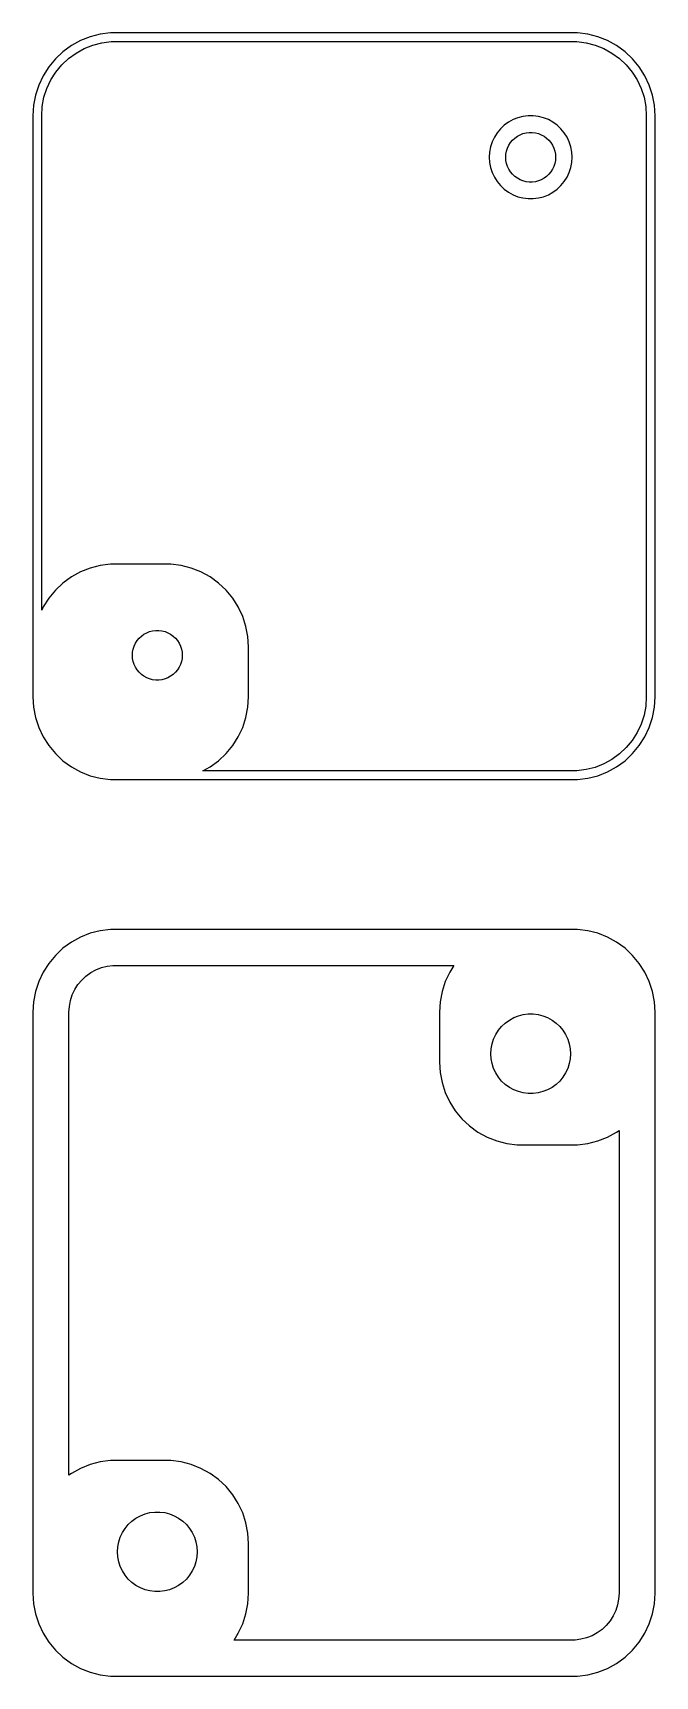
# Model space of a CAD drawing. Header units: metres. Extents: x -18.8 to 18.8, y 85.5 to 184.5.
import ezdxf

# ---------------------------------------------------------------- set-up
doc = ezdxf.new("R2010")
doc.units = ezdxf.units.M

msp = doc.modelspace()

# ---------------------------------------------------------------- linework, layer by layer
for p, q in [((-15.2951, 184.255), (-15.8789, 184.024)), ((-14.6869, 184.411), (-15.2951, 184.255)), ((-14.0639, 184.49), (-14.6869, 184.411)), ((14.0639, 184.49), (-14.0639, 184.49)), ((14.6869, 184.411), (14.0639, 184.49)), ((15.2951, 184.255), (14.6869, 184.411)), ((15.8789, 184.024), (15.2951, 184.255)), ((-16.9371, 183.353), (-17.3948, 182.923)), ((-16.4291, 183.722), (-16.9371, 183.353)), ((-16.5983, 182.943), (-16.1444, 183.273)), ((-15.8789, 184.024), (-16.4291, 183.722)), ((-16.1444, 183.273), (-15.6526, 183.543)), ((-15.6526, 183.543), (-15.1308, 183.75)), ((-15.1308, 183.75), (-14.5873, 183.889)), ((-14.5873, 183.889), (-14.0306, 183.96)), ((-14.0306, 183.96), (14.0306, 183.96)), ((14.0306, 183.96), (14.5873, 183.889)), ((14.5873, 183.889), (15.1308, 183.75)), ((15.1308, 183.75), (15.6526, 183.543)), ((15.6526, 183.543), (16.1444, 183.273)), ((16.4291, 183.722), (15.8789, 184.024)), ((16.1444, 183.273), (16.5983, 182.943)), ((16.9371, 183.353), (16.4291, 183.722)), ((17.3948, 182.923), (16.9371, 183.353)), ((-17.7951, 182.439), (-18.1315, 181.909)), ((-17.3948, 182.923), (-17.7951, 182.439)), ((-17.6658, 181.653), (-17.3651, 182.127)), ((-17.3651, 182.127), (-17.0074, 182.559)), ((-17.0074, 182.559), (-16.5983, 182.943)), ((16.5983, 182.943), (17.0074, 182.559)), ((17.0074, 182.559), (17.3651, 182.127)), ((17.3651, 182.127), (17.6658, 181.653)), ((17.7951, 182.439), (17.3948, 182.923)), ((18.1315, 181.909), (17.7951, 182.439)), ((-18.3989, 181.341), (-18.5929, 180.743)), ((-18.1315, 181.909), (-18.3989, 181.341)), ((-18.0782, 180.611), (-17.9047, 181.145)), ((-17.9047, 181.145), (-17.6658, 181.653)), ((17.6658, 181.653), (17.9047, 181.145)), ((17.9047, 181.145), (18.0782, 180.611)), ((18.3989, 181.341), (18.1315, 181.909)), ((18.5929, 180.743), (18.3989, 181.341)), ((-18.5929, 180.743), (-18.7106, 180.127)), ((-18.1833, 180.06), (-18.0782, 180.611)), ((18.0782, 180.611), (18.1833, 180.06)), ((18.7106, 180.127), (18.5929, 180.743)), ((-18.7106, 180.127), (-18.75, 179.5)), ((-18.75, 179.5), (-18.75, 144.5)), ((-18.2185, 179.5), (-18.1833, 180.06)), ((-18.2185, 149.724), (-18.2185, 179.5)), ((10.1855, 179.262), (9.91043, 179.111)), ((10.4774, 179.378), (10.1855, 179.262)), ((10.7815, 179.456), (10.4774, 179.378)), ((11.093, 179.495), (10.7815, 179.456)), ((11.407, 179.495), (11.093, 179.495)), ((11.7184, 179.456), (11.407, 179.495)), ((12.0225, 179.378), (11.7184, 179.456)), ((12.3144, 179.262), (12.0225, 179.378)), ((12.5896, 179.111), (12.3144, 179.262)), ((18.1833, 180.06), (18.2185, 179.5)), ((18.2185, 179.5), (18.2185, 144.5)), ((18.75, 179.5), (18.7106, 180.127)), ((18.75, 144.5), (18.75, 179.5)), ((9.05922, 178.204), (8.92555, 177.92)), ((9.22745, 178.469), (9.05922, 178.204)), ((9.42757, 178.711), (9.22745, 178.469)), ((9.65643, 178.926), (9.42757, 178.711)), ((9.91043, 179.111), (9.65643, 178.926)), ((10.2939, 178.156), (10.4463, 178.266)), ((10.4463, 178.266), (10.6113, 178.357)), ((10.6113, 178.357), (10.7865, 178.427)), ((10.7865, 178.427), (10.9689, 178.473)), ((10.9689, 178.473), (11.1558, 178.497)), ((11.1558, 178.497), (11.3442, 178.497)), ((11.3442, 178.497), (11.5311, 178.473)), ((11.5311, 178.473), (11.7135, 178.427)), ((11.7135, 178.427), (11.8887, 178.357)), ((11.8887, 178.357), (12.0537, 178.266)), ((12.0537, 178.266), (12.2061, 178.156)), ((12.8436, 178.926), (12.5896, 179.111)), ((13.0724, 178.711), (12.8436, 178.926)), ((13.2725, 178.469), (13.0724, 178.711)), ((13.4408, 178.204), (13.2725, 178.469)), ((13.5744, 177.92), (13.4408, 178.204)), ((8.7697, 177.313), (8.75, 177)), ((8.82854, 177.622), (8.7697, 177.313)), ((8.92555, 177.92), (8.82854, 177.622)), ((9.75, 177), (9.76183, 177.188)), ((9.76183, 177.188), (9.79712, 177.373)), ((9.79712, 177.373), (9.85533, 177.552)), ((9.85533, 177.552), (9.93553, 177.723)), ((9.93553, 177.723), (10.0365, 177.882)), ((10.0365, 177.882), (10.1565, 178.027)), ((10.1565, 178.027), (10.2939, 178.156)), ((12.2061, 178.156), (12.3434, 178.027)), ((12.3434, 178.027), (12.4635, 177.882)), ((12.4635, 177.882), (12.5645, 177.723)), ((12.5645, 177.723), (12.6447, 177.552)), ((12.6447, 177.552), (12.7029, 177.373)), ((12.7029, 177.373), (12.7382, 177.188)), ((12.7382, 177.188), (12.75, 177)), ((13.6714, 177.622), (13.5744, 177.92)), ((13.7303, 177.313), (13.6714, 177.622)), ((13.75, 177), (13.7303, 177.313)), ((8.75, 177), (8.7697, 176.687)), ((8.7697, 176.687), (8.82854, 176.378)), ((8.82854, 176.378), (8.92555, 176.08)), ((9.76183, 176.812), (9.75, 177)), ((9.79712, 176.627), (9.76183, 176.812)), ((9.85533, 176.448), (9.79712, 176.627)), ((9.93553, 176.277), (9.85533, 176.448)), ((10.0365, 176.118), (9.93553, 176.277)), ((12.5645, 176.277), (12.4635, 176.118)), ((12.6447, 176.448), (12.5645, 176.277)), ((12.7029, 176.627), (12.6447, 176.448)), ((12.7382, 176.812), (12.7029, 176.627)), ((12.75, 177), (12.7382, 176.812)), ((13.5744, 176.08), (13.6714, 176.378)), ((13.6714, 176.378), (13.7303, 176.687)), ((13.7303, 176.687), (13.75, 177)), ((8.92555, 176.08), (9.05922, 175.796)), ((9.05922, 175.796), (9.22745, 175.531)), ((9.22745, 175.531), (9.42757, 175.289)), ((9.42757, 175.289), (9.65643, 175.074)), ((10.1565, 175.973), (10.0365, 176.118)), ((10.2939, 175.844), (10.1565, 175.973)), ((10.4463, 175.734), (10.2939, 175.844)), ((10.6113, 175.643), (10.4463, 175.734)), ((10.7865, 175.573), (10.6113, 175.643)), ((10.9689, 175.527), (10.7865, 175.573)), ((11.1558, 175.503), (10.9689, 175.527)), ((11.3442, 175.503), (11.1558, 175.503)), ((11.5311, 175.527), (11.3442, 175.503)), ((11.7135, 175.573), (11.5311, 175.527)), ((11.8887, 175.643), (11.7135, 175.573)), ((12.0537, 175.734), (11.8887, 175.643)), ((12.2061, 175.844), (12.0537, 175.734)), ((12.3434, 175.973), (12.2061, 175.844)), ((12.4635, 176.118), (12.3434, 175.973)), ((12.8436, 175.074), (13.0724, 175.289)), ((13.0724, 175.289), (13.2725, 175.531)), ((13.2725, 175.531), (13.4408, 175.796)), ((13.4408, 175.796), (13.5744, 176.08)), ((9.65643, 175.074), (9.91043, 174.889)), ((9.91043, 174.889), (10.1855, 174.738)), ((10.1855, 174.738), (10.4774, 174.622)), ((10.4774, 174.622), (10.7815, 174.544)), ((10.7815, 174.544), (11.093, 174.505)), ((11.093, 174.505), (11.407, 174.505)), ((11.407, 174.505), (11.7184, 174.544)), ((11.7184, 174.544), (12.0225, 174.622)), ((12.0225, 174.622), (12.3144, 174.738)), ((12.3144, 174.738), (12.5896, 174.889)), ((12.5896, 174.889), (12.8436, 175.074)), ((-14.0639, 152.49), (-14.6869, 152.411)), ((-10.436, 152.49), (-14.0639, 152.49)), ((-9.81308, 152.411), (-10.436, 152.49)), ((-16.4291, 151.722), (-16.9371, 151.353)), ((-15.8789, 152.024), (-16.4291, 151.722)), ((-15.2951, 152.255), (-15.8789, 152.024)), ((-14.6869, 152.411), (-15.2951, 152.255)), ((-9.20491, 152.255), (-9.81308, 152.411)), ((-8.62109, 152.024), (-9.20491, 152.255)), ((-8.07086, 151.722), (-8.62109, 152.024)), ((-7.56287, 151.353), (-8.07086, 151.722)), ((-17.3948, 150.923), (-17.7951, 150.439)), ((-16.9371, 151.353), (-17.3948, 150.923)), ((-7.10515, 150.923), (-7.56287, 151.353)), ((-6.70491, 150.439), (-7.10515, 150.923)), ((-18.1315, 149.909), (-18.2185, 149.724)), ((-17.7951, 150.439), (-18.1315, 149.909)), ((-6.36845, 149.909), (-6.70491, 150.439)), ((-6.1011, 149.341), (-6.36845, 149.909)), ((-11.7135, 148.427), (-11.5311, 148.473)), ((-11.5311, 148.473), (-11.3442, 148.497)), ((-11.3442, 148.497), (-11.1558, 148.497)), ((-11.1558, 148.497), (-10.9689, 148.473)), ((-10.9689, 148.473), (-10.7865, 148.427)), ((-5.90707, 148.743), (-6.1011, 149.341)), ((-5.78941, 148.127), (-5.90707, 148.743)), ((-12.7029, 147.373), (-12.6447, 147.552)), ((-12.6447, 147.552), (-12.5645, 147.723)), ((-12.5645, 147.723), (-12.4635, 147.882)), ((-12.4635, 147.882), (-12.3434, 148.027)), ((-12.3434, 148.027), (-12.2061, 148.156)), ((-12.2061, 148.156), (-12.0537, 148.266)), ((-12.0537, 148.266), (-11.8887, 148.357)), ((-11.8887, 148.357), (-11.7135, 148.427)), ((-10.7865, 148.427), (-10.6113, 148.357)), ((-10.6113, 148.357), (-10.4463, 148.266)), ((-10.4463, 148.266), (-10.2939, 148.156)), ((-10.2939, 148.156), (-10.1565, 148.027)), ((-10.1565, 148.027), (-10.0365, 147.882)), ((-10.0365, 147.882), (-9.93553, 147.723)), ((-9.93553, 147.723), (-9.85533, 147.552)), ((-9.85533, 147.552), (-9.79712, 147.373)), ((-5.75, 147.5), (-5.78941, 148.127)), ((-5.75, 144.5), (-5.75, 147.5)), ((-12.75, 147), (-12.7382, 147.188)), ((-12.7382, 146.812), (-12.75, 147)), ((-12.7382, 147.188), (-12.7029, 147.373)), ((-12.7029, 146.627), (-12.7382, 146.812)), ((-12.6447, 146.448), (-12.7029, 146.627)), ((-9.79712, 146.627), (-9.85533, 146.448)), ((-9.79712, 147.373), (-9.76183, 147.188)), ((-9.76183, 146.812), (-9.79712, 146.627)), ((-9.76183, 147.188), (-9.75, 147)), ((-9.75, 147), (-9.76183, 146.812)), ((-12.5645, 146.277), (-12.6447, 146.448)), ((-12.4635, 146.118), (-12.5645, 146.277)), ((-12.3434, 145.973), (-12.4635, 146.118)), ((-12.2061, 145.844), (-12.3434, 145.973)), ((-12.0537, 145.734), (-12.2061, 145.844)), ((-11.8887, 145.643), (-12.0537, 145.734)), ((-11.7135, 145.573), (-11.8887, 145.643)), ((-11.5311, 145.527), (-11.7135, 145.573)), ((-11.3442, 145.503), (-11.5311, 145.527)), ((-11.1558, 145.503), (-11.3442, 145.503)), ((-10.9689, 145.527), (-11.1558, 145.503)), ((-10.7865, 145.573), (-10.9689, 145.527)), ((-10.6113, 145.643), (-10.7865, 145.573)), ((-10.4463, 145.734), (-10.6113, 145.643)), ((-10.2939, 145.844), (-10.4463, 145.734)), ((-10.1565, 145.973), (-10.2939, 145.844)), ((-10.0365, 146.118), (-10.1565, 145.973)), ((-9.93553, 146.277), (-10.0365, 146.118)), ((-9.85533, 146.448), (-9.93553, 146.277)), ((-18.75, 144.5), (-18.7106, 143.873)), ((-18.7106, 143.873), (-18.5929, 143.257)), ((-5.90707, 143.257), (-5.78941, 143.873)), ((-5.78941, 143.873), (-5.75, 144.5)), ((18.1833, 143.94), (18.0782, 143.389)), ((18.2185, 144.5), (18.1833, 143.94)), ((18.5929, 143.257), (18.7106, 143.873)), ((18.7106, 143.873), (18.75, 144.5)), ((-18.5929, 143.257), (-18.3989, 142.659)), ((-18.3989, 142.659), (-18.1315, 142.091)), ((-6.36845, 142.091), (-6.1011, 142.659)), ((-6.1011, 142.659), (-5.90707, 143.257)), ((17.9047, 142.855), (17.6658, 142.347)), ((18.0782, 143.389), (17.9047, 142.855)), ((18.1315, 142.091), (18.3989, 142.659)), ((18.3989, 142.659), (18.5929, 143.257)), ((-18.1315, 142.091), (-17.7951, 141.561)), ((-17.7951, 141.561), (-17.3948, 141.077)), ((-7.10515, 141.077), (-6.70491, 141.561)), ((-6.70491, 141.561), (-6.36845, 142.091)), ((17.3651, 141.873), (17.0074, 141.441)), ((17.6658, 142.347), (17.3651, 141.873)), ((17.3948, 141.077), (17.7951, 141.561)), ((17.7951, 141.561), (18.1315, 142.091)), ((-17.3948, 141.077), (-16.9371, 140.647)), ((-16.9371, 140.647), (-16.4291, 140.278)), ((-8.07086, 140.278), (-7.56287, 140.647)), ((-7.56287, 140.647), (-7.10515, 141.077)), ((16.1444, 140.727), (15.6526, 140.457)), ((16.5983, 141.057), (16.1444, 140.727)), ((16.4291, 140.278), (16.9371, 140.647)), ((17.0074, 141.441), (16.5983, 141.057)), ((16.9371, 140.647), (17.3948, 141.077)), ((-16.4291, 140.278), (-15.8789, 139.976)), ((-15.8789, 139.976), (-15.2951, 139.745)), ((-15.2951, 139.745), (-14.6869, 139.589)), ((-14.6869, 139.589), (-14.0639, 139.51)), ((-8.50392, 140.04), (-8.07086, 140.278)), ((14.0306, 140.04), (-8.50392, 140.04)), ((14.5873, 140.111), (14.0306, 140.04)), ((14.0639, 139.51), (14.6869, 139.589)), ((15.1308, 140.25), (14.5873, 140.111)), ((14.6869, 139.589), (15.2951, 139.745)), ((15.6526, 140.457), (15.1308, 140.25)), ((15.2951, 139.745), (15.8789, 139.976)), ((15.8789, 139.976), (16.4291, 140.278)), ((-14.0639, 139.51), (14.0639, 139.51)), ((-16.4291, 129.722), (-16.9371, 129.353)), ((-15.8789, 130.024), (-16.4291, 129.722)), ((-15.2951, 130.255), (-15.8789, 130.024)), ((-14.6869, 130.411), (-15.2951, 130.255)), ((-14.0639, 130.49), (-14.6869, 130.411)), ((14.0639, 130.49), (-14.0639, 130.49)), ((14.6869, 130.411), (14.0639, 130.49)), ((15.2951, 130.255), (14.6869, 130.411)), ((15.8789, 130.024), (15.2951, 130.255)), ((16.4291, 129.722), (15.8789, 130.024)), ((16.9371, 129.353), (16.4291, 129.722)), ((-17.3948, 128.923), (-17.7951, 128.439)), ((-16.9371, 129.353), (-17.3948, 128.923)), ((17.3948, 128.923), (16.9371, 129.353)), ((17.7951, 128.439), (17.3948, 128.923)), ((-18.1315, 127.909), (-18.3989, 127.341)), ((-17.7951, 128.439), (-18.1315, 127.909)), ((-15.5497, 127.675), (-15.2628, 127.884)), ((-15.2628, 127.884), (-14.9521, 128.055)), ((-14.9521, 128.055), (-14.6225, 128.185)), ((-14.6225, 128.185), (-14.2791, 128.273)), ((-14.2791, 128.273), (-13.9273, 128.318)), ((-13.9273, 128.318), (6.62805, 128.318)), ((6.36845, 127.909), (6.1011, 127.341)), ((6.62805, 128.318), (6.36845, 127.909)), ((18.1315, 127.909), (17.7951, 128.439)), ((18.3989, 127.341), (18.1315, 127.909)), ((-18.5929, 126.743), (-18.7106, 126.127)), ((-18.3989, 127.341), (-18.5929, 126.743)), ((-16.3751, 126.539), (-16.2242, 126.86)), ((-16.2242, 126.86), (-16.0342, 127.16)), ((-16.0342, 127.16), (-15.8082, 127.433)), ((-15.8082, 127.433), (-15.5497, 127.675)), ((5.90707, 126.743), (5.78941, 126.127)), ((6.1011, 127.341), (5.90707, 126.743)), ((18.5929, 126.743), (18.3989, 127.341)), ((18.7106, 126.127), (18.5929, 126.743)), ((-18.7106, 126.127), (-18.75, 125.5)), ((-16.5734, 125.5), (-16.5511, 125.854)), ((-16.5511, 125.854), (-16.4847, 126.202)), ((-16.4847, 126.202), (-16.3751, 126.539)), ((5.78941, 126.127), (5.75, 125.5)), ((18.75, 125.5), (18.7106, 126.127)), ((-18.75, 125.5), (-18.75, 90.5)), ((-16.5734, 97.6168), (-16.5734, 125.5)), ((5.75, 125.5), (5.75, 122.5)), ((9.50047, 124.643), (9.72017, 124.849)), ((9.72017, 124.849), (9.964, 125.026)), ((9.964, 125.026), (10.2281, 125.172)), ((10.2281, 125.172), (10.5083, 125.283)), ((10.5083, 125.283), (10.8003, 125.357)), ((10.8003, 125.357), (11.0993, 125.395)), ((11.0993, 125.395), (11.4007, 125.395)), ((11.4007, 125.395), (11.6997, 125.357)), ((11.6997, 125.357), (11.9916, 125.283)), ((11.9916, 125.283), (12.2719, 125.172)), ((12.2719, 125.172), (12.536, 125.026)), ((12.536, 125.026), (12.7798, 124.849)), ((12.7798, 124.849), (12.9995, 124.643)), ((18.75, 90.5), (18.75, 125.5)), ((8.9254, 123.597), (9.01852, 123.883)), ((9.01852, 123.883), (9.14685, 124.156)), ((9.14685, 124.156), (9.30835, 124.411)), ((9.30835, 124.411), (9.50047, 124.643)), ((12.9995, 124.643), (13.1916, 124.411)), ((13.1916, 124.411), (13.3531, 124.156)), ((13.3531, 124.156), (13.4815, 123.883)), ((13.4815, 123.883), (13.5746, 123.597)), ((8.84999, 123), (8.86891, 123.301)), ((8.86891, 122.699), (8.84999, 123)), ((8.86891, 123.301), (8.9254, 123.597)), ((13.5746, 123.597), (13.6311, 123.301)), ((13.6311, 123.301), (13.65, 123)), ((13.65, 123), (13.6311, 122.699)), ((5.75, 122.5), (5.78941, 121.873)), ((5.78941, 121.873), (5.90707, 121.257)), ((8.9254, 122.403), (8.86891, 122.699)), ((9.01852, 122.117), (8.9254, 122.403)), ((9.14685, 121.844), (9.01852, 122.117)), ((9.30835, 121.589), (9.14685, 121.844)), ((13.3531, 121.844), (13.1916, 121.589)), ((13.4815, 122.117), (13.3531, 121.844)), ((13.5746, 122.403), (13.4815, 122.117)), ((13.6311, 122.699), (13.5746, 122.403)), ((5.90707, 121.257), (6.1011, 120.659)), ((9.50047, 121.357), (9.30835, 121.589)), ((9.72017, 121.151), (9.50047, 121.357)), ((9.964, 120.974), (9.72017, 121.151)), ((10.2281, 120.828), (9.964, 120.974)), ((10.5083, 120.717), (10.2281, 120.828)), ((12.2719, 120.828), (11.9916, 120.717)), ((12.536, 120.974), (12.2719, 120.828)), ((12.7798, 121.151), (12.536, 120.974)), ((12.9995, 121.357), (12.7798, 121.151)), ((13.1916, 121.589), (12.9995, 121.357)), ((6.1011, 120.659), (6.36845, 120.091)), ((6.36845, 120.091), (6.70491, 119.561)), ((10.8003, 120.643), (10.5083, 120.717)), ((11.0993, 120.605), (10.8003, 120.643)), ((11.4007, 120.605), (11.0993, 120.605)), ((11.6997, 120.643), (11.4007, 120.605)), ((11.9916, 120.717), (11.6997, 120.643)), ((6.70491, 119.561), (7.10515, 119.077)), ((7.10515, 119.077), (7.56287, 118.647)), ((7.56287, 118.647), (8.07086, 118.278)), ((8.07086, 118.278), (8.62109, 117.976)), ((8.62109, 117.976), (9.20491, 117.745)), ((15.2951, 117.745), (15.8789, 117.976)), ((15.8789, 117.976), (16.4291, 118.278)), ((16.4291, 118.278), (16.5734, 118.383)), ((16.5734, 118.383), (16.5734, 90.5)), ((9.20491, 117.745), (9.81308, 117.589)), ((9.81308, 117.589), (10.436, 117.51)), ((10.436, 117.51), (14.0639, 117.51)), ((14.0639, 117.51), (14.6869, 117.589)), ((14.6869, 117.589), (15.2951, 117.745)), ((-15.8789, 98.0241), (-16.4291, 97.7216)), ((-15.2951, 98.2553), (-15.8789, 98.0241)), ((-14.6869, 98.4114), (-15.2951, 98.2553)), ((-14.0639, 98.4901), (-14.6869, 98.4114)), ((-10.436, 98.4901), (-14.0639, 98.4901)), ((-9.81308, 98.4114), (-10.436, 98.4901)), ((-9.20491, 98.2553), (-9.81308, 98.4114)), ((-8.62109, 98.0241), (-9.20491, 98.2553)), ((-8.07086, 97.7216), (-8.62109, 98.0241)), ((-16.4291, 97.7216), (-16.5734, 97.6168)), ((-7.56287, 97.3526), (-8.07086, 97.7216)), ((-7.10515, 96.9227), (-7.56287, 97.3526)), ((-6.70491, 96.4389), (-7.10515, 96.9227)), ((-6.36845, 95.9088), (-6.70491, 96.4389)), ((-12.7798, 94.8492), (-12.536, 95.0264)), ((-12.536, 95.0264), (-12.2719, 95.1716)), ((-12.2719, 95.1716), (-11.9916, 95.2825)), ((-11.9916, 95.2825), (-11.6997, 95.3575)), ((-11.6997, 95.3575), (-11.4007, 95.3953)), ((-11.4007, 95.3953), (-11.0993, 95.3953)), ((-11.0993, 95.3953), (-10.8003, 95.3575)), ((-10.8003, 95.3575), (-10.5083, 95.2825)), ((-10.5083, 95.2825), (-10.2281, 95.1716)), ((-10.2281, 95.1716), (-9.964, 95.0264)), ((-9.964, 95.0264), (-9.72017, 94.8492)), ((-6.1011, 95.3406), (-6.36845, 95.9088)), ((-5.90707, 94.7435), (-6.1011, 95.3406)), ((-13.4815, 93.8835), (-13.3531, 94.1562)), ((-13.3531, 94.1562), (-13.1916, 94.4107)), ((-13.1916, 94.4107), (-12.9995, 94.6429)), ((-12.9995, 94.6429), (-12.7798, 94.8492)), ((-9.72017, 94.8492), (-9.50047, 94.6429)), ((-9.50047, 94.6429), (-9.30835, 94.4107)), ((-9.30835, 94.4107), (-9.14685, 94.1562)), ((-9.14685, 94.1562), (-9.01852, 93.8835)), ((-5.78941, 94.1267), (-5.90707, 94.7435)), ((-5.75, 93.5), (-5.78941, 94.1267)), ((-13.65, 93), (-13.6311, 93.3008)), ((-13.6311, 93.3008), (-13.5746, 93.5969)), ((-13.5746, 93.5969), (-13.4815, 93.8835)), ((-9.01852, 93.8835), (-8.9254, 93.5969)), ((-8.9254, 93.5969), (-8.86891, 93.3008)), ((-8.86891, 93.3008), (-8.84999, 93)), ((-5.75, 90.5), (-5.75, 93.5)), ((-13.6311, 92.6992), (-13.65, 93)), ((-13.5746, 92.4032), (-13.6311, 92.6992)), ((-13.4815, 92.1165), (-13.5746, 92.4032)), ((-13.3531, 91.8438), (-13.4815, 92.1165)), ((-9.01852, 92.1165), (-9.14685, 91.8438)), ((-8.9254, 92.4032), (-9.01852, 92.1165)), ((-8.86891, 92.6992), (-8.9254, 92.4032)), ((-8.84999, 93), (-8.86891, 92.6992)), ((-13.1916, 91.5893), (-13.3531, 91.8438)), ((-12.9995, 91.3571), (-13.1916, 91.5893)), ((-12.7798, 91.1508), (-12.9995, 91.3571)), ((-12.536, 90.9736), (-12.7798, 91.1508)), ((-9.72017, 91.1508), (-9.964, 90.9736)), ((-9.50047, 91.3571), (-9.72017, 91.1508)), ((-9.30835, 91.5893), (-9.50047, 91.3571)), ((-9.14685, 91.8438), (-9.30835, 91.5893)), ((-18.75, 90.5), (-18.7106, 89.8733)), ((-12.2719, 90.8284), (-12.536, 90.9736)), ((-11.9916, 90.7175), (-12.2719, 90.8284)), ((-11.6997, 90.6425), (-11.9916, 90.7175)), ((-11.4007, 90.6047), (-11.6997, 90.6425)), ((-11.0993, 90.6047), (-11.4007, 90.6047)), ((-10.8003, 90.6425), (-11.0993, 90.6047)), ((-10.5083, 90.7175), (-10.8003, 90.6425)), ((-10.2281, 90.8284), (-10.5083, 90.7175)), ((-9.964, 90.9736), (-10.2281, 90.8284)), ((-5.78941, 89.8733), (-5.75, 90.5)), ((16.5511, 90.1461), (16.4847, 89.7979)), ((16.5734, 90.5), (16.5511, 90.1461)), ((18.7106, 89.8733), (18.75, 90.5)), ((-18.7106, 89.8733), (-18.5929, 89.2566)), ((-18.5929, 89.2566), (-18.3989, 88.6594)), ((-6.1011, 88.6594), (-5.90707, 89.2566)), ((-5.90707, 89.2566), (-5.78941, 89.8733)), ((16.2242, 89.1398), (16.0342, 88.8404)), ((16.3751, 89.4606), (16.2242, 89.1398)), ((16.4847, 89.7979), (16.3751, 89.4606)), ((18.3989, 88.6594), (18.5929, 89.2566)), ((18.5929, 89.2566), (18.7106, 89.8733)), ((-18.3989, 88.6594), (-18.1315, 88.0912)), ((-6.36845, 88.0912), (-6.1011, 88.6594)), ((15.2628, 88.1161), (14.9521, 87.9453)), ((15.5497, 88.3245), (15.2628, 88.1161)), ((15.8082, 88.5672), (15.5497, 88.3245)), ((16.0342, 88.8404), (15.8082, 88.5672)), ((18.1315, 88.0912), (18.3989, 88.6594)), ((-18.1315, 88.0912), (-17.7951, 87.5611)), ((-17.7951, 87.5611), (-17.3948, 87.0773)), ((-6.62805, 87.6822), (-6.36845, 88.0912)), ((13.9273, 87.6822), (-6.62805, 87.6822)), ((14.2791, 87.7266), (13.9273, 87.6822)), ((14.6225, 87.8148), (14.2791, 87.7266)), ((14.9521, 87.9453), (14.6225, 87.8148)), ((17.3948, 87.0773), (17.7951, 87.5611)), ((17.7951, 87.5611), (18.1315, 88.0912)), ((-17.3948, 87.0773), (-16.9371, 86.6474)), ((-16.9371, 86.6474), (-16.4291, 86.2784)), ((-16.4291, 86.2784), (-15.8789, 85.9759)), ((15.8789, 85.9759), (16.4291, 86.2784)), ((16.4291, 86.2784), (16.9371, 86.6474)), ((16.9371, 86.6474), (17.3948, 87.0773)), ((-15.8789, 85.9759), (-15.2951, 85.7447)), ((-15.2951, 85.7447), (-14.6869, 85.5886)), ((-14.6869, 85.5886), (-14.0639, 85.5099)), ((-14.0639, 85.5099), (14.0639, 85.5099)), ((14.0639, 85.5099), (14.6869, 85.5886)), ((14.6869, 85.5886), (15.2951, 85.7447)), ((15.2951, 85.7447), (15.8789, 85.9759))]:
    msp.add_line(p, q)

doc.saveas('drawing.dxf')
